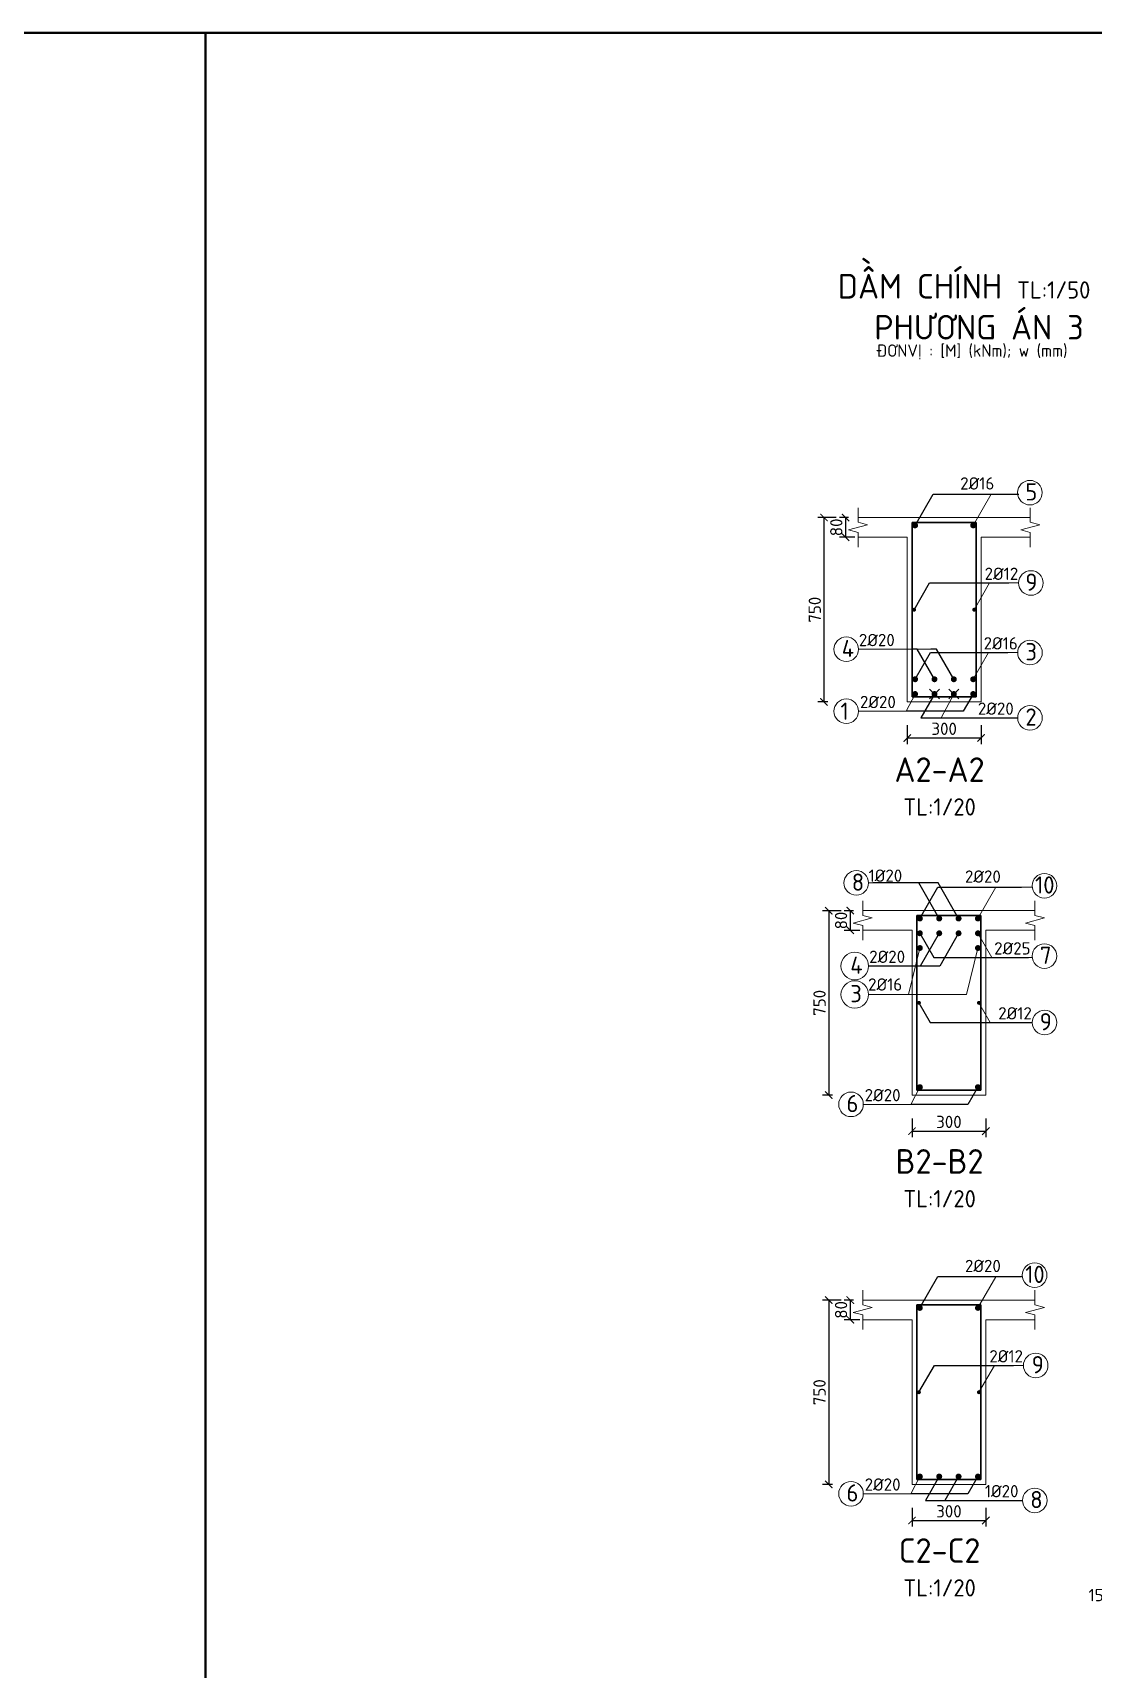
# Model space of a CAD drawing. Header units: millimetres. Extents: x 0 to 4970, y -594 to 1412.
# Drawn here: x 4397 to 4612.6, y 247.9 to 580.8 of the extents above; entities that cross this region are included whole.
import ezdxf

# ---------------------------------------------------------------- set-up
doc = ezdxf.new("R2010")
doc.units = ezdxf.units.MM
doc.header["$LTSCALE"] = 0.35
doc.header["$PDMODE"] = 3
doc.layers.get('0').update_dxf_attribs({"lineweight": 50})
for name, color, linetype, lineweight in [('Cot Dai', 7, 'Continuous', 35), ('Cot thep', 2, 'Continuous', 70), ('DoVe', 1, 'Continuous', 18), ('Duong Bao', 6, 'Continuous', 18), ('Kich Thuoc', 1, 'Continuous', 20), ('Ky Hieu', 4, 'Continuous', 20), ('Text', 40, 'Continuous', 20)]:
    doc.layers.add(name, color=color, linetype=linetype, lineweight=lineweight)
doc.styles.get("Standard").update_dxf_attribs({"font": 'isocpeur.ttf'})
doc.styles.add('VN', font='')
doc.styles.get('VN').set_extended_font_data('TCVN 7284')
doc.dimstyles.new('Dim20', dxfattribs={"dimtxt": 2.5, "dimasz": 1.5, "dimexe": 1.25, "dimexo": 0.625, "dimtad": 1, "dimlfac": 20, "dimtxsty": 'Standard', "dimblk": 'ARCHTICK', "dimcen": 2.5, "dimadec": 0, "dimazin": 0, "dimtfac": 1, "dimtmove": 0, "dimatfit": 3, "dimfxl": 1, "dimarcsym": 0})
doc.dimstyles.new('Dim50', dxfattribs={"dimtxt": 2.5, "dimasz": 1.5, "dimexe": 1.25, "dimexo": 0.625, "dimtad": 1, "dimlfac": 50, "dimtxsty": 'Standard', "dimblk": 'ARCHTICK', "dimcen": 2.5, "dimadec": 0, "dimazin": 0, "dimtfac": 1, "dimtmove": 0, "dimatfit": 3, "dimfxl": 1, "dimarcsym": 0})
doc.dimstyles.new('ISO-25', dxfattribs={"dimtxt": 2.5, "dimasz": 2.5, "dimexe": 1.25, "dimexo": 0.625, "dimtad": 1, "dimtxsty": 'Standard', "dimcen": 2.5, "dimadec": 0, "dimazin": 0, "dimtfac": 1, "dimtmove": 0, "dimatfit": 3, "dimfxl": 1, "dimarcsym": 0})

# ---------------------------------------------------------------- blocks, each defined once
blk = doc.blocks.new('_ArchTick')
at = {"color": 0, "linetype": 'ByBlock', "const_width": 0.15}
blk.add_lwpolyline([(-0.5, -0.5), (0.5, 0.5)], dxfattribs=at)
blk = doc.blocks.new('*D164')
at = {"layer": 'Defpoints', "color": 0}
for p in [(4563.52, 482.17), (4562.27, 478.17), (4564.82, 478.17)]:
    blk.add_point(p, dxfattribs=at)
at = {"layer": 'Kich Thuoc', "color": 0, "lineweight": -2}
for p, q in [((4562.89, 482.17), (4561.02, 482.17)), ((4562.27, 482.17), (4562.27, 478.17)), ((4564.19, 478.17), (4561.02, 478.17))]:
    blk.add_line(p, q, dxfattribs=at)
at = {"layer": 'Kich Thuoc', "color": 0, "lineweight": -2, "xscale": 1.5, "yscale": 1.5, "zscale": 1.5}
for p, rotation in [((4562.27, 482.17), 90), ((4562.27, 478.17), 270)]:
    blk.add_blockref('_ArchTick', p, dxfattribs=dict(at, rotation=rotation))
at = {"layer": 'Kich Thuoc', "color": 0, "insert": (4560.39, 480.17), "char_height": 2.5, "attachment_point": 5, "rotation": 90}
blk.add_mtext('80', dxfattribs=at)
blk = doc.blocks.new('*D154')
at = {"layer": 'Defpoints', "color": 0}
for p in [(4561.02, 482.17), (4557.89, 444.67), (4559.27, 444.67)]:
    blk.add_point(p, dxfattribs=at)
at = {"layer": 'Kich Thuoc', "color": 0, "lineweight": -2}
for p, q in [((4560.39, 482.17), (4556.64, 482.17)), ((4557.89, 482.17), (4557.89, 444.67)), ((4558.64, 444.67), (4556.64, 444.67))]:
    blk.add_line(p, q, dxfattribs=at)
at = {"layer": 'Kich Thuoc', "color": 0, "lineweight": -2, "xscale": 1.5, "yscale": 1.5, "zscale": 1.5}
for p, rotation in [((4557.89, 482.17), 90), ((4557.89, 444.67), 270)]:
    blk.add_blockref('_ArchTick', p, dxfattribs=dict(at, rotation=rotation))
at = {"layer": 'Kich Thuoc', "color": 0, "insert": (4556.02, 463.42), "char_height": 2.5, "attachment_point": 5, "rotation": 90}
blk.add_mtext('750', dxfattribs=at)
blk = doc.blocks.new('*D155')
at = {"layer": 'Defpoints', "color": 0}
for p in [(4574.82, 440.55), (4589.82, 440.55), (4589.82, 437.33)]:
    blk.add_point(p, dxfattribs=at)
at = {"layer": 'Kich Thuoc', "color": 0, "lineweight": -2}
for p, q in [((4574.82, 439.93), (4574.82, 436.08)), ((4589.82, 439.93), (4589.82, 436.08)), ((4574.82, 437.33), (4589.82, 437.33))]:
    blk.add_line(p, q, dxfattribs=at)
at = {"layer": 'Kich Thuoc', "color": 0, "lineweight": -2, "xscale": 1.5, "yscale": 1.5, "zscale": 1.5, "rotation": 180}
blk.add_blockref('_ArchTick', (4574.82, 437.33), dxfattribs=at)
at = {"layer": 'Kich Thuoc', "color": 0, "lineweight": -2, "xscale": 1.5, "yscale": 1.5, "zscale": 1.5}
blk.add_blockref('_ArchTick', (4589.82, 437.33), dxfattribs=at)
at = {"layer": 'Kich Thuoc', "color": 0, "insert": (4582.32, 439.2), "char_height": 2.5, "attachment_point": 5}
blk.add_mtext('300', dxfattribs=at)
blk = doc.blocks.new('*D156')
at = {"layer": 'Defpoints', "color": 0}
for p in [(4564.48, 402.2), (4563.23, 398.2), (4565.79, 398.2)]:
    blk.add_point(p, dxfattribs=at)
at = {"layer": 'Kich Thuoc', "color": 0, "lineweight": -2}
for p, q in [((4563.86, 402.2), (4561.98, 402.2)), ((4563.23, 402.2), (4563.23, 398.2)), ((4565.16, 398.2), (4561.98, 398.2))]:
    blk.add_line(p, q, dxfattribs=at)
at = {"layer": 'Kich Thuoc', "color": 0, "lineweight": -2, "xscale": 1.5, "yscale": 1.5, "zscale": 1.5}
for p, rotation in [((4563.23, 402.2), 90), ((4563.23, 398.2), 270)]:
    blk.add_blockref('_ArchTick', p, dxfattribs=dict(at, rotation=rotation))
at = {"layer": 'Kich Thuoc', "color": 0, "insert": (4561.36, 400.2), "char_height": 2.5, "attachment_point": 5, "rotation": 90}
blk.add_mtext('80', dxfattribs=at)
blk = doc.blocks.new('*D157')
at = {"layer": 'Defpoints', "color": 0}
for p in [(4561.98, 402.2), (4558.86, 364.7), (4560.23, 364.7)]:
    blk.add_point(p, dxfattribs=at)
at = {"layer": 'Kich Thuoc', "color": 0, "lineweight": -2}
for p, q in [((4561.36, 402.2), (4557.61, 402.2)), ((4558.86, 402.2), (4558.86, 364.7)), ((4559.61, 364.7), (4557.61, 364.7))]:
    blk.add_line(p, q, dxfattribs=at)
at = {"layer": 'Kich Thuoc', "color": 0, "lineweight": -2, "xscale": 1.5, "yscale": 1.5, "zscale": 1.5}
for p, rotation in [((4558.86, 402.2), 90), ((4558.86, 364.7), 270)]:
    blk.add_blockref('_ArchTick', p, dxfattribs=dict(at, rotation=rotation))
at = {"layer": 'Kich Thuoc', "color": 0, "insert": (4556.98, 383.45), "char_height": 2.5, "attachment_point": 5, "rotation": 90}
blk.add_mtext('750', dxfattribs=at)
blk = doc.blocks.new('*D158')
at = {"layer": 'Defpoints', "color": 0}
for p in [(4575.79, 360.59), (4590.79, 360.59), (4590.79, 357.36)]:
    blk.add_point(p, dxfattribs=at)
at = {"layer": 'Kich Thuoc', "color": 0, "lineweight": -2}
for p, q in [((4575.79, 359.96), (4575.79, 356.11)), ((4590.79, 359.96), (4590.79, 356.11)), ((4575.79, 357.36), (4590.79, 357.36))]:
    blk.add_line(p, q, dxfattribs=at)
at = {"layer": 'Kich Thuoc', "color": 0, "lineweight": -2, "xscale": 1.5, "yscale": 1.5, "zscale": 1.5, "rotation": 180}
blk.add_blockref('_ArchTick', (4575.79, 357.36), dxfattribs=at)
at = {"layer": 'Kich Thuoc', "color": 0, "lineweight": -2, "xscale": 1.5, "yscale": 1.5, "zscale": 1.5}
blk.add_blockref('_ArchTick', (4590.79, 357.36), dxfattribs=at)
at = {"layer": 'Kich Thuoc', "color": 0, "insert": (4583.29, 359.24), "char_height": 2.5, "attachment_point": 5}
blk.add_mtext('300', dxfattribs=at)
blk = doc.blocks.new('*D159')
at = {"layer": 'Defpoints', "color": 0}
for p in [(4564.48, 323), (4563.23, 319), (4565.79, 319)]:
    blk.add_point(p, dxfattribs=at)
at = {"layer": 'Kich Thuoc', "color": 0, "lineweight": -2}
for p, q in [((4563.86, 323), (4561.98, 323)), ((4563.23, 323), (4563.23, 319)), ((4565.16, 319), (4561.98, 319))]:
    blk.add_line(p, q, dxfattribs=at)
at = {"layer": 'Kich Thuoc', "color": 0, "lineweight": -2, "xscale": 1.5, "yscale": 1.5, "zscale": 1.5}
for p, rotation in [((4563.23, 323), 90), ((4563.23, 319), 270)]:
    blk.add_blockref('_ArchTick', p, dxfattribs=dict(at, rotation=rotation))
at = {"layer": 'Kich Thuoc', "color": 0, "insert": (4561.36, 321), "char_height": 2.5, "attachment_point": 5, "rotation": 90}
blk.add_mtext('80', dxfattribs=at)
blk = doc.blocks.new('*D160')
at = {"layer": 'Defpoints', "color": 0}
for p in [(4561.98, 323), (4558.86, 285.5), (4560.23, 285.5)]:
    blk.add_point(p, dxfattribs=at)
at = {"layer": 'Kich Thuoc', "color": 0, "lineweight": -2}
for p, q in [((4561.36, 323), (4557.61, 323)), ((4558.86, 323), (4558.86, 285.5)), ((4559.61, 285.5), (4557.61, 285.5))]:
    blk.add_line(p, q, dxfattribs=at)
at = {"layer": 'Kich Thuoc', "color": 0, "lineweight": -2, "xscale": 1.5, "yscale": 1.5, "zscale": 1.5}
for p, rotation in [((4558.86, 323), 90), ((4558.86, 285.5), 270)]:
    blk.add_blockref('_ArchTick', p, dxfattribs=dict(at, rotation=rotation))
at = {"layer": 'Kich Thuoc', "color": 0, "insert": (4556.98, 304.25), "char_height": 2.5, "attachment_point": 5, "rotation": 90}
blk.add_mtext('750', dxfattribs=at)
blk = doc.blocks.new('*D161')
at = {"layer": 'Defpoints', "color": 0}
for p in [(4575.79, 281.38), (4590.79, 281.38), (4590.79, 278.16)]:
    blk.add_point(p, dxfattribs=at)
at = {"layer": 'Kich Thuoc', "color": 0, "lineweight": -2}
for p, q in [((4575.79, 280.76), (4575.79, 276.91)), ((4590.79, 280.76), (4590.79, 276.91)), ((4575.79, 278.16), (4590.79, 278.16))]:
    blk.add_line(p, q, dxfattribs=at)
at = {"layer": 'Kich Thuoc', "color": 0, "lineweight": -2, "xscale": 1.5, "yscale": 1.5, "zscale": 1.5, "rotation": 180}
blk.add_blockref('_ArchTick', (4575.79, 278.16), dxfattribs=at)
at = {"layer": 'Kich Thuoc', "color": 0, "lineweight": -2, "xscale": 1.5, "yscale": 1.5, "zscale": 1.5}
blk.add_blockref('_ArchTick', (4590.79, 278.16), dxfattribs=at)
at = {"layer": 'Kich Thuoc', "color": 0, "insert": (4583.29, 280.03), "char_height": 2.5, "attachment_point": 5}
blk.add_mtext('300', dxfattribs=at)

msp = doc.modelspace()

# ---------------------------------------------------------------- linework, layer by layer
for points in [[(3894.119492, 580.785388), (4432.162004, 580.785388), (4432.162004, 139.638217), (3894.119492, 139.638217)], [(4432.162004, 580.785388), (4970.204516, 580.785388), (4970.204516, 139.638217), (4432.162004, 139.638217)]]:
    msp.add_lwpolyline(points, close=True)
at = {"layer": 'Cot Dai'}
for p, q in [((4575.819123, 481.171555), (4588.819123, 481.171555)), ((4575.819123, 445.671555), (4575.819123, 481.171555)), ((4588.819123, 445.671555), (4588.819123, 481.171555)), ((4588.819123, 445.671555), (4575.819123, 445.671555)), ((4576.785049, 401.20452), (4589.785049, 401.20452)), ((4576.785049, 365.70452), (4576.785049, 401.20452)), ((4589.785049, 365.70452), (4589.785049, 401.20452)), ((4589.785049, 365.70452), (4576.785049, 365.70452)), ((4576.785049, 321.999372), (4589.785049, 321.999372)), ((4576.785049, 286.499372), (4576.785049, 321.999372)), ((4589.785049, 286.499372), (4589.785049, 321.999372)), ((4589.785049, 286.499372), (4576.785049, 286.499372))]:
    msp.add_line(p, q, dxfattribs=at)
at = {"layer": 'Cot thep'}
for points, const_width in [([(4576.119123, 480.571555, 1), (4576.719123, 480.571555, 1)], 0.6), ([(4587.919123, 480.571555, 1), (4588.519123, 480.571555, 1)], 0.6), ([(4576.019123, 463.421555, 1), (4576.419123, 463.421555, 1)], 0.4), ([(4588.219123, 463.421555, 1), (4588.619123, 463.421555, 1)], 0.4), ([(4576.985049, 383.45452, 1), (4577.385049, 383.45452, 1)], 0.4), ([(4589.185049, 383.45452, 1), (4589.585049, 383.45452, 1)], 0.4), ([(4576.985049, 304.249372, 1), (4577.385049, 304.249372, 1)], 0.4), ([(4589.185049, 304.249372, 1), (4589.585049, 304.249372, 1)], 0.4)]:
    msp.add_lwpolyline(points, format="xyb", close=True, dxfattribs=dict(at, const_width=const_width))
at = {"layer": 'Cot thep', "color": 2, "const_width": 0.6}
for points in [[(4576.119123, 449.271555, 1), (4576.719123, 449.271555, 1)], [(4587.919123, 449.271555, 1), (4588.519123, 449.271555, 1)], [(4577.085049, 394.60452, 1), (4577.685049, 394.60452, 1)], [(4588.885049, 394.60452, 1), (4589.485049, 394.60452, 1)]]:
    msp.add_lwpolyline(points, format="xyb", close=True, dxfattribs=at)
at = {"layer": 'Cot thep', "color": 1, "const_width": 0.6}
for points in [[(4580.052456, 449.271555, 1), (4580.652456, 449.271555, 1)], [(4583.985789, 449.271555, 1), (4584.585789, 449.271555, 1)], [(4576.119123, 446.271555, 1), (4576.719123, 446.271555, 1)], [(4580.052456, 446.271555, 1), (4580.652456, 446.271555, 1)], [(4583.985789, 446.271555, 1), (4584.585789, 446.271555, 1)], [(4587.919123, 446.271555, 1), (4588.519123, 446.271555, 1)], [(4577.085049, 400.60452, 1), (4577.685049, 400.60452, 1)], [(4581.018382, 400.60452, 1), (4581.618382, 400.60452, 1)], [(4584.951715, 400.60452, 1), (4585.551715, 400.60452, 1)], [(4588.885049, 400.60452, 1), (4589.485049, 400.60452, 1)], [(4577.085049, 397.60452, 1), (4577.685049, 397.60452, 1)], [(4581.018382, 397.60452, 1), (4581.618382, 397.60452, 1)], [(4584.951715, 397.60452, 1), (4585.551715, 397.60452, 1)], [(4588.885049, 397.60452, 1), (4589.485049, 397.60452, 1)], [(4577.085049, 366.30452, 1), (4577.685049, 366.30452, 1)], [(4588.885049, 366.30452, 1), (4589.485049, 366.30452, 1)], [(4577.085049, 321.399372, 1), (4577.685049, 321.399372, 1)], [(4588.885049, 321.399372, 1), (4589.485049, 321.399372, 1)], [(4577.085049, 287.099372, 1), (4577.685049, 287.099372, 1)], [(4581.018382, 287.099372, 1), (4581.618382, 287.099372, 1)], [(4584.951715, 287.099372, 1), (4585.551715, 287.099372, 1)], [(4588.885049, 287.099372, 1), (4589.485049, 287.099372, 1)]]:
    msp.add_lwpolyline(points, format="xyb", close=True, dxfattribs=at)
at = {"layer": 'DoVe'}
for p in [(4580.352456, 446.271555), (4584.285789, 446.271555)]:
    msp.add_point(p, dxfattribs=at)
at = {"layer": 'Duong Bao'}
for p, q in [((4564.819123, 482.171555), (4599.819123, 482.171555)), ((4574.819123, 478.171555), (4564.819123, 478.171555)), ((4574.819123, 444.671555), (4574.819123, 478.171555)), ((4589.819123, 444.671555), (4589.819123, 478.171555)), ((4589.819123, 478.171555), (4599.819123, 478.171555)), ((4589.819123, 444.671555), (4574.819123, 444.671555)), ((4565.785049, 402.20452), (4600.785049, 402.20452)), ((4575.785049, 398.20452), (4565.785049, 398.20452)), ((4575.785049, 364.70452), (4575.785049, 398.20452)), ((4590.785049, 364.70452), (4590.785049, 398.20452)), ((4590.785049, 398.20452), (4600.785049, 398.20452)), ((4590.785049, 364.70452), (4575.785049, 364.70452)), ((4565.785049, 322.999372), (4600.785049, 322.999372)), ((4575.785049, 318.999372), (4565.785049, 318.999372)), ((4575.785049, 285.499372), (4575.785049, 318.999372)), ((4590.785049, 285.499372), (4590.785049, 318.999372)), ((4590.785049, 318.999372), (4600.785049, 318.999372)), ((4590.785049, 285.499372), (4575.785049, 285.499372))]:
    msp.add_line(p, q, dxfattribs=at)
at = {"layer": 'Ky Hieu'}
for p, q in [((4588.219123, 480.571555), (4591.890254, 486.93014)), ((4590.999526, 486.930211), (4597.264322, 486.930211)), ((4588.419123, 463.421555), (4591.557462, 468.857319)), ((4588.965181, 468.857319), (4596.464752, 468.857319)), ((4595.465181, 468.857319), (4597.464322, 468.857319)), ((4579.589129, 455.375407), (4564.915515, 455.375407)), ((4588.219123, 449.271555), (4591.357462, 454.707319)), ((4588.765181, 454.707319), (4595.556729, 454.707319)), ((4595.427699, 454.707319), (4597.264322, 454.707319)), ((4576.419123, 446.271555), (4574.583619, 442.770732)), ((4584.285789, 446.271555), (4581.742256, 441.420319)), ((4574.583619, 442.770732), (4564.915515, 442.770732)), ((4567.953532, 407.846387), (4566.951299, 407.846387)), ((4589.185049, 400.60452), (4592.849671, 406.951832)), ((4598.042748, 406.963176), (4600.230248, 406.963176)), ((4589.185049, 397.60452), (4592.038882, 392.661534)), ((4577.385049, 394.60452), (4575.067853, 385.160784)), ((4589.185049, 394.60452), (4586.867853, 385.160784)), ((4599.489953, 392.659482), (4600.230248, 392.659482)), ((4567.500308, 385.160784), (4566.951299, 385.160784)), ((4586.867853, 385.160784), (4567.500308, 385.160784)), ((4589.385049, 383.45452), (4591.698363, 379.447742)), ((4577.385049, 366.30452), (4575.549545, 362.803697)), ((4575.549545, 362.803697), (4565.881441, 362.803697)), ((4589.185049, 321.399372), (4592.849671, 327.746685)), ((4598.042748, 327.758029), (4598.230248, 327.758029)), ((4589.385049, 304.249372), (4592.523388, 309.685136)), ((4589.931107, 309.685136), (4596.699391, 309.685136)), ((4596.431107, 309.685136), (4598.430248, 309.685136)), ((4577.385049, 287.099372), (4575.549545, 283.598549)), ((4575.549545, 283.598549), (4565.881441, 283.598549))]:
    msp.add_line(p, q, dxfattribs=at)
for points in [[(4564.819123, 484.171555), (4564.819123, 484.171555), (4564.819123, 481.206831), (4566.750974, 480.689193), (4562.887271, 479.653917), (4564.819123, 479.136279), (4564.819123, 476.171555), (4564.819123, 476.171555)], [(4599.819123, 484.171555), (4599.819123, 484.171555), (4599.819123, 481.206831), (4601.750974, 480.689193), (4597.887271, 479.653917), (4599.819123, 479.136279), (4599.819123, 476.171555), (4599.819123, 476.171555)], [(4565.785049, 404.20452), (4565.785049, 404.20452), (4565.785049, 401.239796), (4567.7169, 400.722158), (4563.853197, 399.686882), (4565.785049, 399.169244), (4565.785049, 396.20452), (4565.785049, 396.20452)], [(4600.785049, 404.20452), (4600.785049, 404.20452), (4600.785049, 401.239796), (4602.7169, 400.722158), (4598.853197, 399.686882), (4600.785049, 399.169244), (4600.785049, 396.20452), (4600.785049, 396.20452)], [(4565.785049, 324.999372), (4565.785049, 324.999372), (4565.785049, 322.034648), (4567.7169, 321.51701), (4563.853197, 320.481734), (4565.785049, 319.964096), (4565.785049, 316.999372), (4565.785049, 316.999372)], [(4600.785049, 324.999372), (4600.785049, 324.999372), (4600.785049, 322.034648), (4602.7169, 321.51701), (4598.853197, 320.481734), (4600.785049, 319.964096), (4600.785049, 316.999372), (4600.785049, 316.999372)]]:
    msp.add_lwpolyline(points, dxfattribs=at)
for centre, radius in [((4599.746257, 487.230211), 2.5), ((4599.964322, 468.857319), 2.5), ((4562.415515, 455.375407), 2.5), ((4599.764322, 454.707319), 2.5), ((4562.415515, 442.770732), 2.5), ((4599.764322, 441.420319), 2.5), ((4564.451299, 407.846387), 2.5), ((4602.712183, 407.263176), 2.5), ((4564.147587, 390.946868), 2.803713), ((4602.712183, 392.959482), 2.5), ((4564.147587, 385.160784), 2.803713), ((4602.730248, 379.447742), 2.5), ((4563.381441, 362.803697), 2.5), ((4600.712183, 328.058029), 2.5), ((4600.930248, 309.685136), 2.5), ((4563.381441, 283.598549), 2.5), ((4600.730248, 282.248136), 2.5)]:
    msp.add_circle(centre, radius, dxfattribs=at)

# ---------------------------------------------------------------- texts
at = {"layer": 'Kich Thuoc', "insert": (4611.670885, 264.22884), "char_height": 2.5, "width": 3.45107973, "attachment_point": 1}
msp.add_mtext('150', dxfattribs=at)
at = {"layer": 'Ky Hieu', "style": 'VN'}
for s, p in [('5', (4598.832234, 485.647077)), ('9', (4598.827876, 467.274184)), ('4', (4561.501492, 453.792272)), ('3', (4598.850299, 453.124184)), ('1', (4561.24368, 441.044251)), ('2', (4598.850299, 439.837184)), ('8', (4563.537276, 406.263252)), ('10', (4600.795809, 405.680042)), ('4', (4563.233563, 389.363734)), ('7', (4601.79816, 391.376347)), ('3', (4563.233563, 383.577649)), ('9', (4601.744111, 377.864607)), ('6', (4562.467418, 361.220562)), ('10', (4598.795809, 326.474894)), ('9', (4600.114652, 308.102001)), ('6', (4562.467418, 282.015415)), ('8', (4599.816225, 280.665001))]:
    msp.add_text(s, height=3.5, dxfattribs=at).set_placement(p)
at = {"layer": 'Ky Hieu', "char_height": 2.5}
for s, insert, attachment_point in [('2%%C16', (4585.580617, 487.855211), 7), ('2%%C12', (4590.543174, 469.482319), 7), ('2%%C20', (4572.274849, 456.000407), 9), ('2%%C16', (4590.343174, 455.332319), 7), ('2%%C20', (4572.490887, 443.395732), 9), ('2%%C20', (4596.463399, 442.045319), 9), ('1%%C20', (4573.793856, 408.076416), 9), ('2%%C20', (4586.546543, 407.888176), 7), ('2%%C20', (4574.379332, 391.571868), 9), ('2%%C25', (4592.489953, 393.284482), 7), ('2%%C16', (4573.793856, 385.937945), 9), ('2%%C12', (4593.3091, 380.072742), 7), ('2%%C20', (4573.456813, 363.428697), 9), ('2%%C20', (4586.546543, 328.683029), 7), ('2%%C12', (4591.5091, 310.310136), 7), ('2%%C20', (4573.456813, 284.223549), 9), ('1%%C20', (4597.429324, 282.873136), 9)]:
    msp.add_mtext(s, dxfattribs=dict(at, insert=insert, attachment_point=attachment_point))
at = {"layer": 'Text', "style": 'VN'}
for s, insert, char_height, width, attachment_point in [('^I     DẦM CHÍNH {\\H0.7x;TL:1/50}\\P        PHƯƠNG ÁN 3', (4577.265412, 518.368286), 5, 119.00779123, 8), ('ĐƠNVỊ : [M] (kNm); w (mm)', (4587.973287, 515.864293), 2.5, 43.36754411, 5), ('\\pt5;A2-A2\\P{\\H0.7x;TL:1/20}', (4581.384249, 427.473012), 5, 43.59497134, 5), ('\\pt5;B2-B2 \\P{\\H0.7x;TL:1/20}', (4581.384249, 347.779904), 5, 43.59497134, 5), ('\\pt5;C2-C2 \\P{\\H0.7x;TL:1/20}', (4581.384249, 268.624869), 5, 43.59497134, 5)]:
    msp.add_mtext(s, dxfattribs=dict(at, insert=insert, char_height=char_height, width=width, attachment_point=attachment_point))

# ---------------------------------------------------------------- dimensions: what is measured, and where the dimension line sits
at = {"layer": 'Kich Thuoc'}
for base, p1, p2, picture, middle in [((4557.890401, 444.671555), (4561.018544, 482.171555), (4559.265822, 444.671555), '*D154', (4556.015401, 463.421555)), ((4558.856327, 364.70452), (4561.98447, 402.20452), (4560.231748, 364.70452), '*D157', (4556.981327, 383.45452)), ((4558.856327, 285.499372), (4561.98447, 322.999372), (4560.231748, 285.499372), '*D160', (4556.981327, 304.249372))]:
    dim = msp.add_linear_dim(base=base, p1=p1, p2=p2, angle=90, dimstyle='Dim20', dxfattribs=at)
    dim.commit()
    dim.dimension.update_dxf_attribs({"geometry": picture, "text_midpoint": middle})
for base, p1, p2, picture, middle in [((4562.268544, 478.171555), (4563.517248, 482.171555), (4564.819123, 478.171555), '*D164', (4562.268544, 480.171555)), ((4563.23447, 398.20452), (4564.483174, 402.20452), (4565.785049, 398.20452), '*D156', (4563.23447, 400.20452)), ((4563.23447, 318.999372), (4564.483174, 322.999372), (4565.785049, 318.999372), '*D159', (4563.23447, 320.999372))]:
    dim = msp.add_linear_dim(base=base, p1=p1, p2=p2, angle=90, dimstyle='Dim20', dxfattribs=at)
    dim.commit()
    dim.dimension.update_dxf_attribs({"geometry": picture, "text_midpoint": middle, "dimtype": 160})
for base, p1, p2, picture, middle in [((4589.819123, 437.328812), (4574.819123, 440.552803), (4589.819123, 440.552803), '*D155', (4582.319123, 439.203812)), ((4590.785049, 357.361777), (4575.785049, 360.585768), (4590.785049, 360.585768), '*D158', (4583.285049, 359.236777)), ((4590.785049, 278.156629), (4575.785049, 281.38062), (4590.785049, 281.38062), '*D161', (4583.285049, 280.031629))]:
    dim = msp.add_linear_dim(base=base, p1=p1, p2=p2, dimstyle='Dim20', dxfattribs=at)
    dim.commit()
    dim.dimension.update_dxf_attribs({"geometry": picture, "text_midpoint": middle})

# ---------------------------------------------------------------- leaders
at = {"layer": 'Ky Hieu', "annotation_type": 0, "has_hookline": 1}
for points, dimstyle, hookline_direction, text_width in [([(4576.419123, 480.571555), (4580.090295, 486.930211), (4590.374526, 486.930211)], 'ISO-25', 0, 6.5), ([(4576.219123, 463.421555), (4579.357462, 468.857319), (4588.340181, 468.857319)], 'ISO-25', 0, 6.5), ([(4576.419123, 449.271555), (4579.557462, 454.707319), (4588.140181, 454.707319)], 'ISO-25', 0, 6.5), ([(4585.251715, 400.60452), (4581.070621, 407.846387), (4574.93259, 407.846387)], 'Dim50', 1, 6.5), ([(4577.385049, 397.60452), (4580.240068, 392.659482), (4591.864953, 392.659482)], 'Dim50', 0, 7), ([(4577.185049, 304.249372), (4580.323388, 309.685136), (4589.306107, 309.685136)], 'ISO-25', 0, 6.5)]:
    msp.add_leader(points, dimstyle=dimstyle, override={"dimgap": 0.625, "dimtad": 1, "dimldrblk": 'None'}, dxfattribs=dict(at, hookline_direction=hookline_direction, text_width=text_width))
at = {"layer": 'Ky Hieu'}
for points, dimstyle in [([(4580.352456, 449.271555), (4576.828396, 455.375407), (4575.655796, 455.375407)], 'ISO-25'), ([(4584.285789, 449.271555), (4580.761729, 455.375407), (4579.589129, 455.375407)], 'ISO-25'), ([(4588.219123, 446.271555), (4586.197922, 442.770732), (4574.583619, 442.770732)], 'ISO-25'), ([(4588.219123, 446.271555), (4586.197922, 442.770732), (4575.597661, 442.770732)], 'ISO-25'), ([(4580.352456, 446.271555), (4577.551594, 441.420319), (4597.264322, 441.420319)], 'ISO-25'), ([(4581.318382, 400.60452), (4577.137288, 407.846387), (4570.868433, 407.846387)], 'Dim50'), ([(4577.385049, 400.60452), (4581.056221, 406.963176), (4598.042748, 406.963176)], 'ISO-25'), ([(4585.251715, 397.60452), (4581.407918, 390.946868), (4566.951299, 390.946868)], 'Dim50'), ([(4581.318382, 397.60452), (4577.474585, 390.946868), (4566.951299, 390.946868)], 'Dim50'), ([(4577.185049, 383.45452), (4579.498363, 379.447742), (4600.230248, 379.447742)], 'Dim50'), ([(4589.185049, 366.30452), (4587.163848, 362.803697), (4575.549545, 362.803697)], 'ISO-25'), ([(4589.185049, 366.30452), (4587.163848, 362.803697), (4576.563587, 362.803697)], 'ISO-25'), ([(4577.385049, 321.399372), (4581.056221, 327.758029), (4598.042748, 327.758029)], 'ISO-25'), ([(4589.185049, 287.099372), (4587.163848, 283.598549), (4575.549545, 283.598549)], 'ISO-25'), ([(4589.185049, 287.099372), (4587.163848, 283.598549), (4576.563587, 283.598549)], 'ISO-25'), ([(4581.318382, 287.099372), (4578.51752, 282.248136), (4598.230248, 282.248136)], 'ISO-25'), ([(4585.251715, 287.099372), (4582.450853, 282.248136), (4598.230248, 282.248136)], 'ISO-25')]:
    msp.add_leader(points, dimstyle=dimstyle, override={"dimgap": 0.625, "dimtad": 1, "dimldrblk": 'None'}, dxfattribs=at)

doc.saveas('drawing.dxf')
